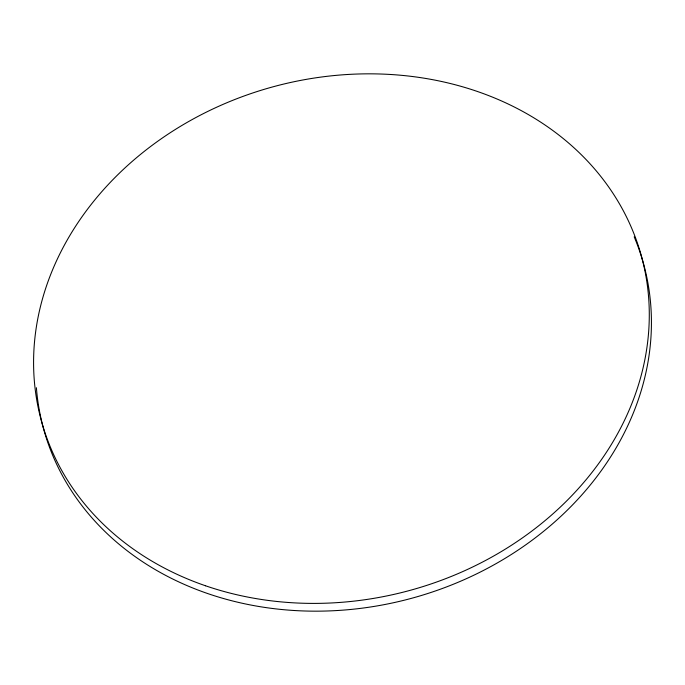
<?xml version="1.0" encoding="UTF-8"?>
<svg xmlns="http://www.w3.org/2000/svg" width="685" height="685" viewBox="0 0 685 685"><rect width="100%" height="100%" fill="white"/><g stroke="black" fill="none" stroke-linecap="round" stroke-linejoin="round"><path stroke-width="1.03" d="M634.199 236.847A311.127 260.934 -15.4 0 1 405.118 599.991A311.127 260.934 -15.4 0 1 36.391 387.71M205.534 585.778A311.127 260.934 -15.4 0 0 648.609 297.29A311.127 260.934 -15.4 0 0 170.154 132.779A311.127 260.934 -15.4 0 0 205.534 585.778"/></g></svg>
